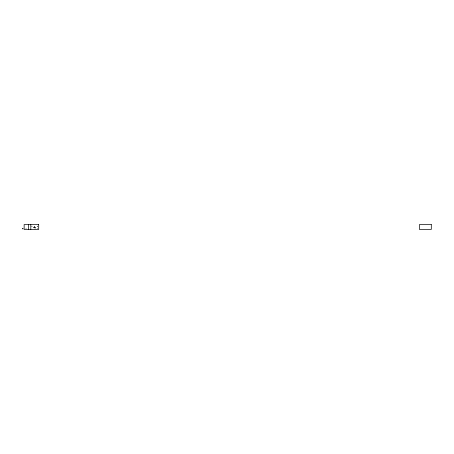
<?xml version="1.0" encoding="UTF-8"?>
<svg xmlns="http://www.w3.org/2000/svg" width="454" height="454" viewBox="0 0 454 454"><rect width="100%" height="100%" fill="white"/><g stroke="black" fill="none" stroke-linecap="round" stroke-linejoin="round"><path stroke-width="0.34" stroke-dasharray="2.27 1.7" d="M25.747 228.691L26.071 228.368L26.394 228.691M31.905 226.171L32.024 226.557M32.035 226.461L31.774 226.784L32.041 226.62M37.166 228.691L37.489 228.368L37.818 228.691M35.049 229.423L35.049 227.806L34.146 227.806L34.146 229.423M33.261 227.471C33.971 228.651 33.976 226.359 33.261 227.471M34.271 227.471C34.998 228.651 34.986 226.313 34.271 227.471M34.266 227.278C34.969 228.498 35.1 226.171 34.266 227.278M34.288 226.433C34.964 227.567 35.077 225.36 34.288 226.398M35.31 227.471C36.042 228.634 36.053 226.313 35.31 227.471M37.154 226.433C37.835 227.567 37.909 225.4 37.16 226.398"/><path stroke-width="0.68" d="M30.804 224.577L30.804 229.423M28.42 224.577L28.42 229.423M22.7 228.663C23.075 229.735 23.029 227.67 22.711 228.6M38.704 224.577L24.141 224.577L24.141 229.423L38.704 229.423L38.704 224.577M431.3 224.577L419.411 224.577L419.411 229.423L431.3 229.423L431.3 224.577"/></g></svg>
